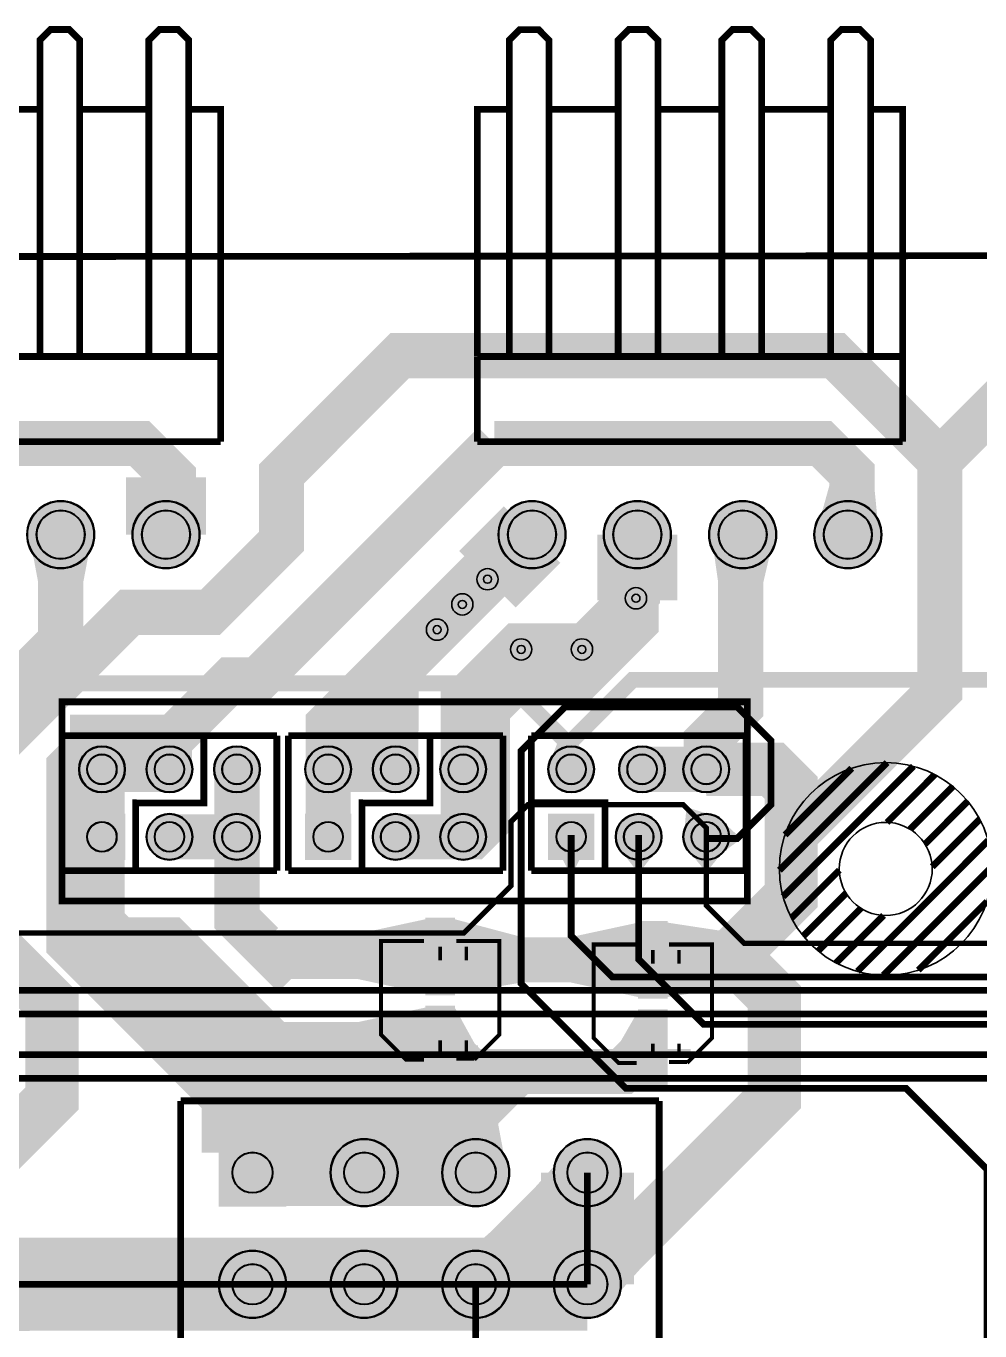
# Model space of a CAD drawing. Header units: millimetres. Extents: x -75 to 77, y -152 to 16.
# Drawn here: x -17.61 to 18.27, y -33.38 to 15.7 of the extents above; entities that cross this region are included whole.
import ezdxf

# ---------------------------------------------------------------- set-up
doc = ezdxf.new("R2010")
doc.units = ezdxf.units.MM
for name, color, linetype, true_color in [('BoardOutLine', 7, 'Continuous', 0xff00ff), ('BottomLayer', 7, 'Continuous', 0x0000ff), ('BottomSolderMaskLayer', 7, 'Continuous', 0xaa00ff), ('Document', 7, 'Continuous', 0xffffff), ('Hole', 7, 'Continuous', 0x222222), ('Inner1', 7, 'Continuous', 0x999966), ('Inner2', 7, 'Continuous', 0x008000), ('Multi-Layer', 7, 'Continuous', 0xc0c0c0), ('TopLayer', 7, 'Continuous', 0xff0000), ('TopPasteMaskLayer', 7, 'Continuous', 0x808080), ('TopSilkLayer', 7, 'Continuous', 0xffcc00), ('TopSolderMaskLayer', 7, 'Continuous', 0x800080)]:
    doc.layers.add(name, color=color, linetype=linetype, true_color=true_color)

msp = doc.modelspace()

# ---------------------------------------------------------------- hatches: boundary and pattern name
at = {"layer": 'BottomLayer'}
for points in [[(1.758, -4.634), (0.198, -3.191), (-0.41, -4.161), (0.839, -5.316)], [(6.43, -4.119), (4.306, -4.055), (4.484, -5.186), (6.184, -5.237)], [(-15.606, -13.946), (-13.906, -13.946), (-13.906, -12.256), (-15.606, -12.256)], [(-7.097, -13.946), (-5.397, -13.946), (-5.397, -12.256), (-7.097, -12.256)], [(-7.097, -13.946), (-5.397, -13.946), (-5.397, -12.256), (-7.097, -12.256)], [(-13.906, -15.645), (-15.606, -15.645), (-15.606, -18.01), (-13.906, -18.01)], [(-10.414, -22.352), (-10.414, -26.106), (-9.093, -27.427), (-4.893, -27.427), (-0.693, -27.427), (-0.693, -24.765), (-0.693, -24.765)], [(-10.343, -26.177), (-7.843, -26.177), (-8.243, -23.673), (-9.943, -23.673)], [(0.369, -26.768), (-1.756, -26.768), (-1.543, -25.643), (0.157, -25.643)], [(-7.843, -26.177), (-7.843, -28.677), (-5.293, -28.277), (-5.293, -26.577)], [(-7.843, -26.177), (-7.843, -28.677), (-5.293, -28.277), (-5.293, -26.577)], [(-5.552, -28.489), (-5.552, -26.364), (-6.677, -26.577), (-6.677, -28.277)], [(-5.552, -28.489), (-5.552, -26.364), (-6.677, -26.577), (-6.677, -28.277)], [(-4.235, -28.489), (-4.235, -26.364), (-3.11, -26.577), (-3.11, -28.277)], [(-4.235, -28.489), (-4.235, -26.364), (-3.11, -26.577), (-3.11, -28.277)], [(-1.352, -28.489), (-1.352, -26.364), (-2.477, -26.577), (-2.477, -28.277)], [(-1.352, -28.489), (-1.352, -26.364), (-2.477, -26.577), (-2.477, -28.277)]]:
    msp.add_hatch(color=256, dxfattribs=at).paths.add_polyline_path(points)
at = {"layer": 'BottomSolderMaskLayer'}
for points in [[(-17.582, -3.429, 1), (-15.031, -3.429, 1)], [(-13.622, -3.429, 1), (-11.072, -3.429, 1)], [(0.15, -3.429, 1), (2.7, -3.429, 1)], [(4.112, -3.429, 1), (6.663, -3.429, 1)], [(8.072, -3.429, 1), (10.623, -3.429, 1)], [(12.032, -3.429, 1), (14.582, -3.429, 1)], [(-15.631, -12.256, 1), (-13.881, -12.256, 1)], [(-13.091, -12.256, 1), (-11.341, -12.256, 1)], [(-10.551, -12.256, 1), (-8.8, -12.256, 1)], [(-7.122, -12.256, 1), (-5.371, -12.256, 1)], [(-4.582, -12.256, 1), (-2.831, -12.256, 1)], [(-2.042, -12.256, 1), (-0.291, -12.256, 1)], [(2.022, -12.256, 1), (3.773, -12.256, 1)], [(4.689, -12.256, 1), (6.44, -12.256, 1)], [(7.102, -12.256, 1), (8.853, -12.256, 1)], [(-15.631, -13.92), (-13.881, -13.92), (-13.881, -15.671), (-15.631, -15.671)], [(-13.091, -14.796, 1), (-11.341, -14.796, 1)], [(-10.551, -14.796, 1), (-8.8, -14.796, 1)], [(-7.122, -13.92), (-5.372, -13.92), (-5.372, -15.671), (-7.122, -15.671)], [(-4.582, -14.796, 1), (-2.831, -14.796, 1)], [(-2.042, -14.796, 1), (-0.291, -14.796, 1)], [(2.022, -13.92), (3.772, -13.92), (3.772, -15.671), (2.022, -15.671)], [(4.562, -14.796, 1), (6.313, -14.796, 1)], [(7.102, -14.796, 1), (8.853, -14.796, 1)], [(-10.369, -26.152), (-7.818, -26.152), (-7.818, -28.702), (-10.369, -28.702)], [(-6.169, -27.427, 1), (-3.618, -27.427, 1)], [(-1.969, -27.427, 1), (0.582, -27.427, 1)], [(2.231, -27.427, 1), (4.782, -27.427, 1)], [(-10.369, -31.627, 1), (-7.818, -31.627, 1)], [(-6.169, -31.627, 1), (-3.618, -31.627, 1)], [(-1.969, -31.627, 1), (0.582, -31.627, 1)], [(2.231, -31.627, 1), (4.782, -31.627, 1)]]:
    msp.add_hatch(color=256, dxfattribs=at).paths.add_polyline_path(points)
at = {"layer": 'Document'}
for points in [[(-2.097, -18.924), (-1.968, -18.924), (-1.968, -19.44), (-2.097, -19.44)], [(5.904, -19.051), (6.033, -19.051), (6.033, -19.567), (5.904, -19.567)], [(-2.097, -22.966), (-1.968, -22.966), (-1.968, -22.45), (-2.097, -22.45)], [(-2.463, -22.773), (-1.603, -22.773), (-1.603, -22.644), (-2.463, -22.644)], [(5.538, -22.9), (6.398, -22.9), (6.398, -22.771), (5.538, -22.771)], [(5.904, -23.093), (6.033, -23.093), (6.033, -22.577), (5.904, -22.577)]]:
    msp.add_hatch(color=256, dxfattribs=at).paths.add_polyline_path(points)
at = {"layer": 'Inner1'}
for points in [[(3.476, -11.633), (2.082, -12.014), (2.436, -11.124), (2.718, -11.047)], [(3.62, -11.808), (2.175, -11.808), (2.77, -11.2), (3.024, -11.2)], [(8.332, -14.023), (7.127, -14.821), (7.222, -13.841), (7.392, -13.728)], [(3.215, -15.645), (2.58, -15.645), (2.77, -16.026), (3.024, -16.026)], [(8.7, -15.243), (7.255, -15.244), (7.878, -16.008), (8.078, -16.008)]]:
    msp.add_hatch(color=256, dxfattribs=at).paths.add_polyline_path(points)
at = {"layer": 'Inner2'}
for points in [[(8.463, -14.098), (8.385, -15.541), (9.137, -14.986), (9.151, -14.732)], [(6.16, -15.243), (4.715, -15.243), (5.31, -16.008), (5.564, -16.008)], [(0.369, -32.285), (-1.756, -32.285), (-0.82, -33.41), (-0.566, -33.41)]]:
    msp.add_hatch(color=256, dxfattribs=at).paths.add_polyline_path(points)
at = {"layer": 'Multi-Layer'}
for points in [[(-17.557, -3.429, 1), (-15.057, -3.429, 1)], [(-13.597, -3.429, 1), (-11.097, -3.429, 1)], [(0.175, -3.429, 1), (2.675, -3.429, 1)], [(4.137, -3.429, 1), (6.637, -3.429, 1)], [(8.097, -3.429, 1), (10.597, -3.429, 1)], [(12.057, -3.429, 1), (14.557, -3.429, 1)], [(-15.606, -12.256, 1), (-13.906, -12.256, 1)], [(-13.066, -12.256, 1), (-11.366, -12.256, 1)], [(-10.526, -12.256, 1), (-8.826, -12.256, 1)], [(-7.097, -12.256, 1), (-5.397, -12.256, 1)], [(-4.557, -12.256, 1), (-2.857, -12.256, 1)], [(-2.017, -12.256, 1), (-0.317, -12.256, 1)], [(2.047, -12.256, 1), (3.747, -12.256, 1)], [(4.714, -12.256, 1), (6.414, -12.256, 1)], [(7.127, -12.256, 1), (8.827, -12.256, 1)], [(-15.606, -13.946), (-13.906, -13.946), (-13.906, -15.645), (-15.606, -15.645)], [(-13.066, -14.796, 1), (-11.366, -14.796, 1)], [(-10.526, -14.796, 1), (-8.826, -14.796, 1)], [(-7.097, -13.946), (-5.397, -13.946), (-5.397, -15.645), (-7.097, -15.645)], [(-4.557, -14.796, 1), (-2.857, -14.796, 1)], [(-2.017, -14.796, 1), (-0.317, -14.796, 1)], [(2.047, -13.946), (3.747, -13.946), (3.747, -15.645), (2.047, -15.645)], [(4.587, -14.796, 1), (6.287, -14.796, 1)], [(7.127, -14.796, 1), (8.827, -14.796, 1)], [(-10.343, -26.177), (-7.843, -26.177), (-7.843, -28.677), (-10.343, -28.677)], [(-6.143, -27.427, 1), (-3.643, -27.427, 1)], [(-1.943, -27.427, 1), (0.557, -27.427, 1)], [(2.257, -27.427, 1), (4.757, -27.427, 1)], [(-10.343, -31.627, 1), (-7.843, -31.627, 1)], [(-6.143, -31.627, 1), (-3.643, -31.627, 1)], [(-1.943, -31.627, 1), (0.557, -31.627, 1)], [(2.257, -31.627, 1), (4.757, -31.627, 1)]]:
    msp.add_hatch(color=256, dxfattribs=at).paths.add_polyline_path(points)
at = {"layer": 'TopLayer'}
for points in [[(-13.292, -2.611), (-11.194, -2.947), (-11.215, -1.804), (-12.915, -1.532)], [(12.306, -2.681), (14.423, -2.865), (14.312, -1.726), (12.612, -1.578)], [(1.395, -4.679), (0.319, -2.846), (-0.372, -3.341), (0.626, -5.041)], [(1.711, -4.646), (0.208, -3.143), (-0.437, -4.089), (0.765, -5.291)], [(1.711, -4.646), (0.208, -3.143), (-0.437, -4.089), (0.765, -5.291)], [(-15.244, -4.087), (-17.369, -4.087), (-17.157, -5.212), (-15.457, -5.212)], [(6.43, -4.119), (4.306, -4.055), (4.484, -5.186), (6.184, -5.237)], [(6.449, -4.09), (4.324, -4.085), (4.533, -5.211), (6.234, -5.214)], [(10.381, -4.132), (8.258, -4.042), (8.421, -5.175), (10.121, -5.247)], [(-11.493, -11.808), (-12.938, -11.808), (-13.066, -11.2), (-11.366, -11.2)], [(-6.908, -11.721), (-5.474, -11.901), (-5.246, -11.159), (-6.946, -10.946)], [(-2.984, -11.808), (-4.429, -11.808), (-4.557, -11.043), (-2.857, -11.043)], [(-0.444, -11.808), (-1.889, -11.808), (-2.017, -11.043), (-0.317, -11.043)], [(8.7, -11.808), (7.255, -11.808), (7.127, -11.2), (8.827, -11.2)], [(-14.308, -12.978), (-14.308, -11.533), (-13.543, -11.406), (-13.543, -13.106)], [(-12.664, -12.978), (-12.664, -11.533), (-13.429, -11.406), (-13.429, -13.106)], [(-5.799, -12.978), (-5.799, -11.533), (-5.034, -11.406), (-5.034, -13.106)], [(-4.155, -12.978), (-4.155, -11.533), (-4.92, -11.406), (-4.92, -13.106)], [(6.012, -12.978), (6.012, -11.533), (6.777, -11.406), (6.777, -13.106)], [(7.529, -12.978), (7.529, -11.533), (6.764, -11.406), (6.764, -13.106)], [(-15.606, -13.946), (-13.906, -13.946), (-13.906, -12.256), (-15.606, -12.256)], [(-7.097, -13.946), (-5.397, -13.946), (-5.397, -12.256), (-7.097, -12.256)], [(-14.033, -12.703), (-15.478, -12.703), (-15.606, -13.468), (-13.906, -13.468)], [(-8.953, -12.703), (-10.398, -12.703), (-10.526, -13.468), (-8.826, -13.468)], [(-5.524, -12.703), (-6.969, -12.703), (-7.097, -13.468), (-5.397, -13.468)], [(-0.444, -12.703), (-1.889, -12.703), (-2.017, -13.468), (-0.317, -13.468)], [(-8.953, -14.348), (-10.398, -14.348), (-10.526, -13.583), (-8.826, -13.583)], [(-0.444, -14.348), (-1.889, -14.348), (-2.017, -13.583), (-0.317, -13.583)], [(-11.768, -15.518), (-11.768, -14.073), (-11.003, -13.946), (-11.003, -15.646)], [(-10.124, -15.518), (-10.124, -14.073), (-10.889, -13.946), (-10.889, -15.646)], [(-3.259, -15.518), (-3.259, -14.073), (-2.494, -13.946), (-2.494, -15.646)], [(-1.615, -15.518), (-1.615, -14.073), (-2.38, -13.946), (-2.38, -15.646)], [(-13.906, -15.645), (-15.606, -15.645), (-15.606, -18.01), (-13.906, -18.01)], [(-8.953, -15.243), (-10.398, -15.243), (-10.526, -16.008), (-8.826, -16.008)], [(-2.583, -20.695), (-2.583, -17.895), (-5.133, -18.444), (-5.133, -20.144)], [(-2.583, -20.695), (-2.583, -17.895), (-1.483, -17.895), (-1.483, -20.695)], [(-1.483, -17.895), (-1.483, -20.695), (1.067, -20.271), (1.067, -18.571)], [(5.418, -20.822), (5.418, -18.022), (2.868, -18.571), (2.868, -20.271)], [(5.418, -20.822), (5.418, -18.022), (6.518, -18.022), (6.518, -20.822)], [(6.518, -18.022), (6.518, -20.822), (9.134, -20.421), (9.134, -18.421)], [(6.518, -18.022), (6.518, -20.822), (8.773, -20.421), (8.773, -18.421)], [(-2.583, -24.016), (-2.583, -21.216), (-5.133, -21.766), (-5.133, -23.466)], [(-2.583, -24.016), (-2.583, -21.216), (-1.483, -21.216), (-1.483, -24.016)], [(-1.483, -21.216), (-1.898, -24.016), (-1.49, -24.223), (-0.734, -22.575)], [(5.582, -24.143), (5.418, -21.343), (4.76, -22.486), (5.427, -24.223)], [(5.418, -24.143), (5.418, -21.343), (6.518, -21.343), (6.518, -24.143)], [(-10.343, -26.177), (-7.843, -26.177), (-8.243, -23.673), (-9.943, -23.673)], [(-10.343, -26.177), (-7.843, -26.177), (-8.243, -23.673), (-9.943, -23.673)], [(-0.407, -26.21), (-1.91, -27.713), (-2.555, -26.767), (-1.353, -25.565)], [(0.369, -26.768), (-1.756, -26.768), (-1.543, -25.643), (0.157, -25.643)], [(-7.843, -26.177), (-7.843, -28.677), (-4.893, -28.677), (-4.893, -26.177)], [(3.792, -28.644), (2.29, -27.141), (1.539, -27.981), (2.953, -29.395)], [(4.569, -28.085), (2.444, -28.085), (3.38, -29.21), (3.634, -29.21)], [(0.524, -31.913), (-0.979, -30.41), (-0.139, -29.659), (1.275, -31.073)], [(4.569, -30.968), (2.444, -30.968), (3.38, -29.843), (3.634, -29.843)], [(4.724, -31.913), (3.221, -30.41), (4.061, -29.659), (5.475, -31.073)], [(-9.751, -30.564), (-9.752, -32.689), (-10.877, -31.753), (-10.877, -31.499)], [(-8.435, -32.689), (-8.435, -30.564), (-7.31, -31.5), (-7.31, -31.754)], [(-5.552, -32.689), (-5.552, -30.564), (-6.677, -31.5), (-6.677, -31.754)], [(-4.235, -32.689), (-4.235, -30.564), (-3.11, -31.5), (-3.11, -31.754)], [(-1.352, -32.689), (-1.352, -30.564), (-2.477, -31.5), (-2.477, -31.754)], [(-0.035, -32.689), (-0.035, -30.564), (1.09, -31.5), (1.09, -31.754)], [(2.848, -32.689), (2.848, -30.564), (1.723, -31.5), (1.723, -31.754)]]:
    msp.add_hatch(color=256, dxfattribs=at).paths.add_polyline_path(points)
at = {"layer": 'TopPasteMaskLayer'}
for points in [[(-2.583, -20.695), (-2.583, -17.895), (-1.483, -17.895), (-1.483, -20.695)], [(5.418, -20.822), (5.418, -18.022), (6.518, -18.022), (6.518, -20.822)], [(-2.583, -24.016), (-2.583, -21.216), (-1.483, -21.216), (-1.483, -24.016)], [(5.418, -24.143), (5.418, -21.343), (6.518, -21.343), (6.518, -24.143)]]:
    msp.add_hatch(color=256, dxfattribs=at).paths.add_polyline_path(points)
at = {"layer": 'TopSilkLayer'}
for points in [[(-1.108, -18.924), (-0.979, -18.924), (-0.979, -19.44), (-1.108, -19.44)], [(6.893, -19.051), (7.022, -19.051), (7.022, -19.567), (6.893, -19.567)], [(-1.108, -22.966), (-0.979, -22.966), (-0.979, -22.45), (-1.108, -22.45)], [(-1.474, -22.773), (-0.614, -22.773), (-0.614, -22.644), (-1.474, -22.644)], [(6.527, -22.9), (7.387, -22.9), (7.387, -22.771), (6.527, -22.771)], [(6.893, -23.093), (7.022, -23.093), (7.022, -22.577), (6.893, -22.577)]]:
    msp.add_hatch(color=256, dxfattribs=at).paths.add_polyline_path(points)
at = {"layer": 'TopSolderMaskLayer'}
for points in [[(-17.582, -3.429, 1), (-15.031, -3.429, 1)], [(-13.622, -3.429, 1), (-11.072, -3.429, 1)], [(0.15, -3.429, 1), (2.7, -3.429, 1)], [(4.112, -3.429, 1), (6.663, -3.429, 1)], [(8.072, -3.429, 1), (10.623, -3.429, 1)], [(12.032, -3.429, 1), (14.582, -3.429, 1)], [(-15.631, -12.256, 1), (-13.881, -12.256, 1)], [(-13.091, -12.256, 1), (-11.341, -12.256, 1)], [(-10.551, -12.256, 1), (-8.8, -12.256, 1)], [(-7.122, -12.256, 1), (-5.371, -12.256, 1)], [(-4.582, -12.256, 1), (-2.831, -12.256, 1)], [(-2.042, -12.256, 1), (-0.291, -12.256, 1)], [(2.022, -12.256, 1), (3.773, -12.256, 1)], [(4.689, -12.256, 1), (6.44, -12.256, 1)], [(7.102, -12.256, 1), (8.853, -12.256, 1)], [(-15.631, -13.92), (-13.881, -13.92), (-13.881, -15.671), (-15.631, -15.671)], [(-13.091, -14.796, 1), (-11.341, -14.796, 1)], [(-10.551, -14.796, 1), (-8.8, -14.796, 1)], [(-7.122, -13.92), (-5.372, -13.92), (-5.372, -15.671), (-7.122, -15.671)], [(-4.582, -14.796, 1), (-2.831, -14.796, 1)], [(-2.042, -14.796, 1), (-0.291, -14.796, 1)], [(2.022, -13.92), (3.772, -13.92), (3.772, -15.671), (2.022, -15.671)], [(4.562, -14.796, 1), (6.313, -14.796, 1)], [(7.102, -14.796, 1), (8.853, -14.796, 1)], [(-2.593, -20.759), (-2.593, -17.83), (-1.473, -17.83), (-1.473, -20.759)], [(5.408, -20.886), (5.408, -17.957), (6.528, -17.957), (6.528, -20.886)], [(-2.593, -24.08), (-2.593, -21.151), (-1.473, -21.151), (-1.473, -24.08)], [(5.408, -24.207), (5.408, -21.278), (6.528, -21.278), (6.528, -24.207)], [(-10.369, -26.152), (-7.818, -26.152), (-7.818, -28.702), (-10.369, -28.702)], [(-6.169, -27.427, 1), (-3.618, -27.427, 1)], [(-1.969, -27.427, 1), (0.582, -27.427, 1)], [(2.231, -27.427, 1), (4.782, -27.427, 1)], [(-10.369, -31.627, 1), (-7.818, -31.627, 1)], [(-6.169, -31.627, 1), (-3.618, -31.627, 1)], [(-1.969, -31.627, 1), (0.582, -31.627, 1)], [(2.231, -31.627, 1), (4.782, -31.627, 1)]]:
    msp.add_hatch(color=256, dxfattribs=at).paths.add_polyline_path(points)

# ---------------------------------------------------------------- linework, layer by layer
at = {"layer": 'BoardOutLine', "const_width": 0.254}
msp.add_lwpolyline([(-74.422, 6.985), (76.454, 7.112), (76.454, -103.378), (34.036, -103.378), (34.036, -89.662), (14.986, -89.154), (14.986, -103.378), (-34.036, -103.378), (-34.163, -147.955), (-74.295, -147.828), (-74.422, 6.985)], close=True, dxfattribs=at)
at = {"layer": 'BottomLayer', "const_width": 1.7}
for points in [[(1.425, -3.429), (1.425, -3.528), (-3.683, -8.636), (-3.706, -12.256)], [(-1.167, -12.256), (-1.167, -9.676), (0.889, -7.62), (3.81, -7.62), (5.334, -6.096), (5.334, -3.482), (5.387, -3.429)], [(-6.247, -12.256), (-6.247, -12.227), (-3.69, -9.67)], [(-12.216, -12.256), (-12.216, -11.049), (-15.113, -11.049), (-15.113, -11.303), (-16.002, -12.192), (-16.002, -18.796), (-10.16, -24.638), (-10.16, -26.67)], [(-14.756, -12.256), (-12.216, -12.256)], [(-14.756, -14.796), (-14.756, -12.256)], [(-6.247, -14.796), (-6.247, -12.256)], [(-6.247, -12.256), (-6.247, -14.796)], [(-3.707, -12.256), (-6.247, -12.256)], [(-1.167, -14.796), (-1.167, -12.256)], [(-9.093, -27.427), (-9.093, -23.673), (-14.756, -18.01), (-14.756, -14.796)], [(-3.707, -14.796), (-1.167, -14.796)], [(-0.693, -27.427), (-0.693, -24.765), (-6.096, -24.765), (-12.192, -18.669), (-14.097, -18.669), (-14.756, -18.01)], [(-9.093, -27.427), (-0.693, -27.427)], [(-4.893, -27.427), (-9.093, -27.427)], [(-0.693, -27.427), (-4.893, -27.427)]]:
    msp.add_lwpolyline(points, dxfattribs=at)
at = {"layer": 'BottomSolderMaskLayer'}
for centre, radius in [((-16.307, -3.429), 1.275), ((-12.347, -3.429), 1.275), ((1.425, -3.429), 1.275), ((5.387, -3.429), 1.275), ((9.347, -3.429), 1.275), ((13.307, -3.429), 1.275), ((-16.307, -3.429), 0.918), ((-12.347, -3.429), 0.918), ((1.425, -3.429), 0.918), ((5.387, -3.429), 0.918), ((9.347, -3.429), 0.918), ((13.307, -3.429), 0.918), ((-14.756, -12.256), 0.875), ((-14.756, -12.256), 0.566), ((-12.216, -12.256), 0.875), ((-12.216, -12.256), 0.566), ((-9.676, -12.256), 0.875), ((-9.676, -12.256), 0.566), ((-6.247, -12.256), 0.875), ((-6.247, -12.256), 0.566), ((-3.707, -12.256), 0.875), ((-3.707, -12.256), 0.566), ((-1.167, -12.256), 0.875), ((-1.167, -12.256), 0.566), ((2.897, -12.256), 0.875), ((2.897, -12.256), 0.566), ((5.564, -12.256), 0.875), ((5.564, -12.256), 0.566), ((7.977, -12.256), 0.875), ((7.977, -12.256), 0.566), ((-14.756, -14.796), 0.566), ((-12.216, -14.796), 0.875), ((-12.216, -14.796), 0.566), ((-9.676, -14.796), 0.875), ((-9.676, -14.796), 0.566), ((-6.247, -14.796), 0.566), ((-3.707, -14.796), 0.875), ((-3.707, -14.796), 0.566), ((-1.167, -14.796), 0.875), ((-1.167, -14.796), 0.566), ((2.897, -14.796), 0.566), ((5.437, -14.796), 0.875), ((5.437, -14.796), 0.566), ((7.977, -14.796), 0.875), ((7.977, -14.796), 0.566), ((-4.893, -27.427), 1.275), ((-0.693, -27.427), 1.275), ((3.507, -27.427), 1.275), ((-9.093, -27.427), 0.765), ((-4.893, -27.427), 0.765), ((-0.693, -27.427), 0.765), ((3.507, -27.427), 0.765), ((-9.093, -31.627), 1.275), ((-4.893, -31.627), 1.275), ((-0.693, -31.627), 1.275), ((3.507, -31.627), 1.275), ((-9.093, -31.627), 0.765), ((-4.893, -31.627), 0.765), ((-0.693, -31.627), 0.765), ((3.507, -31.627), 0.765)]:
    msp.add_circle(centre, radius, dxfattribs=at)
at = {"layer": 'Hole'}
for centre in [(-0.251, -5.105), (5.334, -5.821), (-1.199, -6.053), (-2.148, -7.002), (1.016, -7.747), (3.302, -7.747)]:
    msp.add_circle(centre, 0.152, dxfattribs=at)
at = {"layer": 'Inner1'}
for points, const_width in [([(-27.075, -12.256), (-23.836, -9.017), (0.508, -9.017), (2.897, -11.406), (2.897, -12.192)], 0.6), ([(3.024, -12.256), (2.961, -12.192), (2.897, -12.192), (2.897, -11.2), (5.207, -8.89), (37.084, -8.89), (39.092, -10.898), (39.092, -12.256)], 0.6), ([(7.977, -14.796), (7.977, -14.454), (7.112, -13.589), (1.27, -13.589), (0.635, -14.224), (0.635, -16.637), (-1.143, -18.415), (-20.701, -18.415), (-22.098, -17.018), (-22.098, -14.899), (-21.995, -14.796)], 0.2), ([(31.242, -79.121), (31.369, -78.994), (31.877, -78.994), (32.893, -80.01), (32.893, -84.201), (38.354, -89.662), (43.688, -89.662), (44.45, -88.9), (44.45, -73.533), (50.673, -67.31), (53.213, -67.31), (53.213, -57.912), (58.039, -53.086), (72.39, -53.086), (73.66, -51.816), (73.66, -44.196), (71.755, -42.291), (71.755, -23.368), (69.85, -21.463), (-25.527, -21.463), (-27.074, -19.916), (-27.074, -14.796)], 0.254), ([(31.242, -80.645), (30.861, -81.026), (30.861, -83.439), (37.719, -90.297), (44.196, -90.297), (45.212, -89.281), (45.212, -74.549), (51.308, -68.453), (53.721, -68.453), (55.245, -66.929), (55.245, -57.15), (57.785, -54.61), (72.517, -54.61), (74.422, -52.705), (74.422, -43.561), (72.517, -41.656), (72.517, -22.86), (70.231, -20.574), (-23.495, -20.574), (-24.534, -19.535), (-24.534, -14.796)], 0.254), ([(17.399, -81.915), (23.749, -88.265), (34.29, -88.265), (37.338, -91.313), (44.704, -91.313), (46.101, -89.916), (46.101, -74.676), (51.435, -69.342), (53.975, -69.342), (56.007, -67.31), (56.007, -57.531), (57.785, -55.753), (73.152, -55.753), (75.057, -53.848), (75.057, -43.053), (73.279, -41.275), (73.279, -22.606), (70.739, -20.066), (4.445, -20.066), (2.897, -18.518), (2.897, -14.732)], 0.254), ([(44.173, -14.796), (44.173, -16.279), (42.799, -17.653), (21.463, -17.653), (20.32, -18.796), (9.398, -18.796), (7.978, -17.376), (7.978, -14.796)], 0.2), ([(67.564, -22.987), (-42.799, -22.987), (-43.942, -24.13), (-43.942, -27.686), (-43.053, -28.575), (-41.14, -28.575), (-40.259, -27.686)], 0.254), ([(37.338, -83.566), (39.624, -85.852), (41.529, -85.852), (42.545, -84.836), (42.545, -71.374), (49.022, -64.897), (49.022, -46.355), (51.181, -44.196), (68.453, -44.196), (70.104, -42.545), (70.104, -26.67), (67.31, -23.876), (-42.068, -23.876), (-42.672, -24.48), (-42.672, -25.908)], 0.254)]:
    msp.add_lwpolyline(points, dxfattribs=dict(at, const_width=const_width))
at = {"layer": 'Inner2', "const_width": 0.254}
for points in [[(7.978, -14.796), (8.042, -14.859), (9.144, -14.859), (10.414, -13.589), (10.414, -11.176), (9.144, -9.906), (2.667, -9.906), (1.016, -11.557), (1.016, -20.32), (4.953, -24.257), (15.494, -24.257), (18.542, -27.305), (18.542, -45.974), (18.796, -46.228)], [(51.435, -72.898), (51.689, -73.152), (67.564, -73.152), (70.866, -69.85), (70.866, -56.642), (69.596, -55.372), (67.31, -55.372), (66.167, -54.229), (66.167, -44.196), (70.231, -40.132), (70.231, -24.765), (67.31, -21.844), (7.874, -21.844), (5.437, -19.407), (5.437, -14.732)], [(-2.286, -48.387), (-0.693, -46.794), (-0.693, -31.627)]]:
    msp.add_lwpolyline(points, dxfattribs=at)
at = {"layer": 'Multi-Layer'}
for centre, radius in [((-16.307, -3.429), 1.25), ((-12.347, -3.429), 1.25), ((1.425, -3.429), 1.25), ((5.387, -3.429), 1.25), ((9.347, -3.429), 1.25), ((13.307, -3.429), 1.25), ((-16.307, -3.429), 0.9), ((-12.347, -3.429), 0.9), ((1.425, -3.429), 0.9), ((5.387, -3.429), 0.9), ((9.347, -3.429), 0.9), ((13.307, -3.429), 0.9), ((-0.251, -5.105), 0.4), ((-1.199, -6.053), 0.4), ((5.334, -5.821), 0.4), ((-2.148, -7.002), 0.4), ((1.016, -7.747), 0.4), ((3.302, -7.747), 0.4), ((-14.756, -12.256), 0.85), ((-14.756, -12.256), 0.55), ((-12.216, -12.256), 0.85), ((-12.216, -12.256), 0.55), ((-9.676, -12.256), 0.85), ((-9.676, -12.256), 0.55), ((-6.247, -12.256), 0.85), ((-6.247, -12.256), 0.55), ((-3.707, -12.256), 0.85), ((-3.707, -12.256), 0.55), ((-1.167, -12.256), 0.85), ((-1.167, -12.256), 0.55), ((2.897, -12.256), 0.85), ((2.897, -12.256), 0.55), ((5.564, -12.256), 0.85), ((5.564, -12.256), 0.55), ((7.977, -12.256), 0.85), ((7.977, -12.256), 0.55), ((-12.216, -14.796), 0.85), ((-9.676, -14.796), 0.85), ((-3.707, -14.796), 0.85), ((-1.167, -14.796), 0.85), ((5.437, -14.796), 0.85), ((7.977, -14.796), 0.85), ((-14.756, -14.796), 0.55), ((-12.216, -14.796), 0.55), ((-9.676, -14.796), 0.55), ((-6.247, -14.796), 0.55), ((-3.707, -14.796), 0.55), ((-1.167, -14.796), 0.55), ((2.897, -14.796), 0.55), ((5.437, -14.796), 0.55), ((7.977, -14.796), 0.55), ((14.732, -16.002), 1.75), ((-4.893, -27.427), 1.25), ((-0.693, -27.427), 1.25), ((3.507, -27.427), 1.25), ((-9.093, -27.427), 0.75), ((-4.893, -27.427), 0.75), ((-0.693, -27.427), 0.75), ((3.507, -27.427), 0.75), ((-9.093, -31.627), 1.25), ((-4.893, -31.627), 1.25), ((-0.693, -31.627), 1.25), ((3.507, -31.627), 1.25), ((-9.093, -31.627), 0.75), ((-4.893, -31.627), 0.75), ((-0.693, -31.627), 0.75), ((3.507, -31.627), 0.75)]:
    msp.add_circle(centre, radius, dxfattribs=at)
at = {"layer": 'TopLayer'}
for points, const_width in [([(16.764, -0.635), (12.827, 3.302), (-3.556, 3.302), (-8.001, -1.143), (-8.001, -3.683), (-10.668, -6.35), (-13.716, -6.35), (-19.685, -12.319), (-21.995, -12.319)], 1.7), ([(44.172, -1.167), (39.449, 3.556), (20.955, 3.556), (16.764, -0.635), (16.764, -9.271), (11.176, -14.859), (11.176, -17.018)], 1.7), ([(-42.187, -12.319), (-42.187, -10.691), (-40.005, -8.509), (-37.719, -8.509), (-29.21, 0), (-13.335, 0), (-12.065, -1.27), (-12.065, -3.147), (-12.347, -3.429)], 1.7), ([(-12.347, -1.27), (-12.347, -0.988), (-13.335, 0)], 1.7), ([(-12.216, -12.256), (-12.216, -11.2), (-9.906, -8.89), (-8.89, -8.89), (0, 0)], 1.7), ([(0, 0), (12.319, 0), (13.462, -1.143), (13.462, -3.274), (13.307, -3.429)], 1.7), ([(-12.347, -3.429), (-12.347, -1.27)], 3), ([(-0.251, -5.105), (1.425, -3.429)], 3), ([(5.387, -3.429), (5.387, -5.904)], 3), ([(5.387, -3.429), (5.387, -4.787)], 3), ([(-21.994, -12.319), (-21.209, -12.319), (-16.307, -7.417), (-16.307, -3.429)], 1.7), ([(1.425, -3.429), (-0.251, -5.105)], 1.7), ([(-0.251, -5.105), (1.425, -3.429)], 1.7), ([(0.127, -4.191), (0.663, -4.191), (1.425, -3.429)], 1.7), ([(5.387, -3.429), (5.334, -3.482), (5.387, -5.338)], 1.7), ([(5.334, -5.821), (5.334, -3.482), (5.387, -3.429)], 1.7), ([(7.977, -12.256), (7.977, -11.2), (9.271, -9.906), (9.271, -3.505), (9.347, -3.429)], 1.7), ([(-6.247, -12.256), (-6.247, -10.565), (0.127, -4.191)], 1.7), ([(-1.199, -6.053), (-0.251, -5.105)], 1.7), ([(5.387, -5.338), (5.387, -5.66), (3.3, -7.747)], 1.7), ([(-2.148, -7.002), (-1.199, -6.053)], 1.7), ([(3.302, -7.747), (4.318, -7.747), (5.334, -6.731), (5.334, -5.821)], 1.7), ([(0.842, -8.89), (3.175, -8.89), (5.334, -6.731)], 1.7), ([(-3.707, -12.256), (-3.707, -8.561), (-2.148, -7.002)], 1.7), ([(-1.167, -14.796), (-0.826, -14.796), (-0.254, -14.224), (-0.254, -9.987), (1.986, -7.747)], 1.7), ([(-1.167, -12.256), (-1.167, -9.93), (1.016, -7.747)], 1.7), ([(1.016, -7.747), (1.016, -7.747), (3.302, -7.747)], 1.7), ([(-3.707, -8.561), (-3.707, -8.66), (-6.096, -11.049), (-6.096, -12.105), (-6.247, -12.256)], 1.7), ([(-6.247, -12.256), (-5.811, -12.256), (-3.707, -10.152)], 1.7), ([(5.969, -19.422), (8.773, -19.422), (11.176, -17.018), (11.176, -12.954), (10.478, -12.256), (7.977, -12.256)], 2), ([(-14.756, -12.256), (-12.216, -12.256)], 1.7), ([(-14.756, -14.796), (-14.756, -12.256)], 1.7), ([(-9.676, -14.796), (-9.676, -12.256)], 1.7), ([(-6.247, -12.256), (-3.707, -12.256)], 1.7), ([(-6.247, -14.796), (-6.247, -12.256)], 1.7), ([(-1.167, -14.796), (-1.167, -12.256)], 1.7), ([(5.564, -12.256), (7.977, -12.256)], 1.7), ([(-9.093, -27.427), (-9.093, -23.673), (-14.756, -18.01), (-14.756, -14.796)], 1.7), ([(-12.216, -14.796), (-9.676, -14.796)], 1.7), ([(-9.676, -14.796), (-9.676, -17.883), (-8.128, -19.431), (-7.991, -19.294), (-2.032, -19.294)], 1.7), ([(-3.707, -14.796), (-1.167, -14.796)], 1.7), ([(-20.625, -27.427), (-19.426, -27.427), (-16.637, -24.638), (-16.637, -21.082), (-18.552, -19.167), (-19.939, -19.167)], 2), ([(-2.032, -19.294), (-1.905, -19.421), (5.969, -19.421)], 1.7), ([(3.507, -31.627), (10.541, -24.593), (10.541, -20.828), (9.134, -19.422), (5.969, -19.422)], 2), ([(-9.093, -23.673), (-8.036, -22.616), (-2.032, -22.616)], 1.7), ([(-2.032, -22.616), (-2.032, -26.088), (-0.693, -27.427)], 1.7), ([(5.969, -22.743), (5.705, -22.743), (4.826, -23.622), (-0.889, -23.622), (-1.895, -22.616), (-2.032, -22.616)], 1.7), ([(-9.093, -23.673), (-9.042, -23.622), (-0.889, -23.622)], 1.7), ([(-9.093, -27.427), (-9.093, -23.673)], 1.7), ([(-0.693, -27.427), (-0.693, -25.228), (0.913, -23.622)], 1.7), ([(-0.693, -25.228), (-1.333, -24.588), (-9.093, -24.588)], 1.7), ([(-0.693, -25.228), (-0.994, -25.529), (-9.093, -25.529)], 1.7), ([(3.507, -27.427), (3.507, -31.627)], 3.5), ([(-4.893, -27.427), (-9.093, -27.427)], 2.5), ([(-0.693, -27.427), (-4.893, -27.427)], 2.5), ([(3.507, -27.427), (-0.693, -31.627)], 2), ([(3.507, -27.427), (3.507, -31.627)], 0.254), ([(-9.093, -31.626), (-20.625, -31.628)], 3.5), ([(-4.893, -31.627), (-9.093, -31.627)], 3.5), ([(-0.693, -31.627), (-4.893, -31.627)], 3.5), ([(3.507, -31.627), (-0.693, -31.627)], 3.5), ([(-9.093, -31.626), (-20.625, -31.628)], 0.254), ([(-4.893, -31.627), (-9.093, -31.627)], 0.254), ([(-0.693, -31.627), (-4.893, -31.627)], 0.254), ([(3.507, -31.627), (-0.693, -31.627)], 0.254)]:
    msp.add_lwpolyline(points, dxfattribs=dict(at, const_width=const_width))
at = {"layer": 'TopSilkLayer'}
for points, const_width in [([(-17.09, 3.273), (-17.09, 15.173), (-16.691, 15.572), (-15.99, 15.572), (-15.591, 15.173), (-15.591, 3.273)], 0.254), ([(-12.992, 3.275), (-12.992, 15.175), (-12.593, 15.574), (-11.892, 15.574), (-11.494, 15.175), (-11.494, 3.275)], 0.254), ([(0.566, 3.272), (0.566, 15.171), (0.965, 15.57), (1.667, 15.57), (2.065, 15.17), (2.065, 3.271)], 0.254), ([(4.664, 3.273), (4.664, 15.173), (5.063, 15.572), (5.764, 15.572), (6.163, 15.173), (6.163, 3.273)], 0.254), ([(8.564, 3.273), (8.564, 15.173), (8.963, 15.572), (9.664, 15.572), (10.063, 15.173), (10.063, 3.273)], 0.254), ([(12.662, 3.275), (12.662, 15.175), (13.061, 15.574), (13.762, 15.574), (14.161, 15.175), (14.161, 3.275)], 0.254), ([(-19.488, 12.571), (-17.088, 12.571)], 0.254), ([(-15.588, 12.571), (-12.988, 12.571)], 0.254), ([(-11.488, 12.571), (-10.288, 12.571), (-10.288, 3.271)], 0.254), ([(0.564, 12.573), (-0.636, 12.573), (-0.636, 3.273)], 0.254), ([(2.066, 12.571), (4.666, 12.571)], 0.254), ([(6.166, 12.571), (8.566, 12.571)], 0.254), ([(10.066, 12.571), (12.666, 12.571)], 0.254), ([(14.166, 12.571), (15.366, 12.571), (15.366, 3.271)], 0.254), ([(-26.288, 3.271), (-10.288, 3.271)], 0.254), ([(-10.288, 0.071), (-10.288, 3.271)], 0.254), ([(-0.634, 3.271), (15.366, 3.271)], 0.254), ([(-0.634, 3.271), (-0.634, 0.071)], 0.254), ([(15.366, 0.071), (15.366, 3.271)], 0.254), ([(-26.288, 0.071), (-10.288, 0.071)], 0.254), ([(-0.634, 0.071), (15.366, 0.071)], 0.254), ([(-16.256, -10.986), (-16.256, -16.066)], 0.254), ([(-16.256, -10.986), (-8.176, -10.986)], 0.254), ([(-10.922, -10.986), (-10.922, -13.526), (-13.486, -13.518), (-13.486, -16.066)], 0.254), ([(-8.176, -10.986), (-8.176, -16.066)], 0.254), ([(-7.747, -10.986), (-7.747, -16.066)], 0.254), ([(-7.747, -10.986), (0.333, -10.986)], 0.254), ([(-2.413, -10.986), (-2.413, -13.526), (-4.977, -13.518), (-4.977, -16.066)], 0.254), ([(0.333, -10.986), (0.333, -16.066)], 0.254), ([(1.397, -10.986), (1.397, -16.066)], 0.254), ([(1.397, -10.986), (9.477, -10.986)], 0.254), ([(9.477, -10.986), (9.477, -16.066)], 0.254), ([(10.732, -16.055), (14.785, -12.002)], 0.254), ([(10.869, -17.041), (15.771, -12.139)], 0.254), ([(10.942, -14.723), (13.453, -12.212)], 0.254), ([(14.78, -14.253), (16.579, -12.454)], 0.254), ([(15.646, -14.509), (17.256, -12.899)], 0.254), ([(1.397, -13.518), (4.167, -13.518), (4.167, -16.066)], 0.254), ([(16.211, -15.067), (17.819, -13.458)], 0.254), ([(16.48, -15.92), (18.268, -14.132)], 0.254), ([(13.665, -19.857), (18.587, -14.935)], 0.254), ([(-16.256, -16.066), (-8.176, -16.066)], 0.254), ([(-7.747, -16.066), (0.333, -16.066)], 0.254), ([(1.397, -16.066), (9.477, -16.066)], 0.254), ([(11.184, -17.849), (12.983, -16.05)], 0.254), ([(14.644, -20.001), (18.731, -15.914)], 0.254), ([(11.629, -18.526), (13.239, -16.916)], 0.254), ([(15.958, -19.809), (18.539, -17.228)], 0.254), ([(12.188, -19.089), (13.797, -17.481)], 0.254), ([(12.862, -19.538), (14.65, -17.75)], 0.254), ([(-2.64, -18.719), (-4.259, -18.719), (-4.259, -22.235), (-3.323, -23.172), (-2.64, -23.172)], 0.152), ([(-1.425, -18.719), (0.194, -18.719), (0.194, -22.236), (-0.743, -23.172)], 0.152), ([(5.361, -18.846), (3.742, -18.846), (3.742, -22.362), (4.678, -23.299), (5.361, -23.299)], 0.152), ([(6.576, -18.846), (8.195, -18.846), (8.195, -22.363), (7.258, -23.299)], 0.152), ([(-0.743, -23.138), (-1.425, -23.138)], 0.152), ([(7.258, -23.265), (6.576, -23.265)], 0.152), ([(-11.793, -24.727), (-11.793, -34.327)], 0.254), ([(-11.793, -24.727), (6.207, -24.727)], 0.254), ([(6.207, -24.727), (6.207, -34.327)], 0.254)]:
    msp.add_lwpolyline(points, dxfattribs=dict(at, const_width=const_width))
at = {"layer": 'TopSilkLayer', "const_width": 0.254}
msp.add_lwpolyline([(-16.256, -9.716), (9.525, -9.716), (9.525, -17.209), (-16.256, -17.209), (-16.256, -9.716)], close=True, dxfattribs=at)
at = {"layer": 'TopSilkLayer'}
for radius in [4, 1.75]:
    msp.add_circle((14.732, -16.002), radius, dxfattribs=at)
at = {"layer": 'TopSolderMaskLayer'}
for centre, radius in [((-16.307, -3.429), 1.275), ((-12.347, -3.429), 1.275), ((1.425, -3.429), 1.275), ((5.387, -3.429), 1.275), ((9.347, -3.429), 1.275), ((13.307, -3.429), 1.275), ((-16.307, -3.429), 0.918), ((-12.347, -3.429), 0.918), ((1.425, -3.429), 0.918), ((5.387, -3.429), 0.918), ((9.347, -3.429), 0.918), ((13.307, -3.429), 0.918), ((-14.756, -12.256), 0.875), ((-14.756, -12.256), 0.566), ((-12.216, -12.256), 0.875), ((-12.216, -12.256), 0.566), ((-9.676, -12.256), 0.875), ((-9.676, -12.256), 0.566), ((-6.247, -12.256), 0.875), ((-6.247, -12.256), 0.566), ((-3.707, -12.256), 0.875), ((-3.707, -12.256), 0.566), ((-1.167, -12.256), 0.875), ((-1.167, -12.256), 0.566), ((2.897, -12.256), 0.875), ((2.897, -12.256), 0.566), ((5.564, -12.256), 0.875), ((5.564, -12.256), 0.566), ((7.977, -12.256), 0.875), ((7.977, -12.256), 0.566), ((-14.756, -14.796), 0.566), ((-12.216, -14.796), 0.875), ((-12.216, -14.796), 0.566), ((-9.676, -14.796), 0.875), ((-9.676, -14.796), 0.566), ((-6.247, -14.796), 0.566), ((-3.707, -14.796), 0.875), ((-3.707, -14.796), 0.566), ((-1.167, -14.796), 0.875), ((-1.167, -14.796), 0.566), ((2.897, -14.796), 0.566), ((5.437, -14.796), 0.875), ((5.437, -14.796), 0.566), ((7.977, -14.796), 0.875), ((7.977, -14.796), 0.566), ((-4.893, -27.427), 1.275), ((-0.693, -27.427), 1.275), ((3.507, -27.427), 1.275), ((-9.093, -27.427), 0.765), ((-4.893, -27.427), 0.765), ((-0.693, -27.427), 0.765), ((3.507, -27.427), 0.765), ((-9.093, -31.627), 1.275), ((-4.893, -31.627), 1.275), ((-0.693, -31.627), 1.275), ((3.507, -31.627), 1.275), ((-9.093, -31.627), 0.765), ((-4.893, -31.627), 0.765), ((-0.693, -31.627), 0.765), ((3.507, -31.627), 0.765)]:
    msp.add_circle(centre, radius, dxfattribs=at)

doc.saveas('drawing.dxf')
